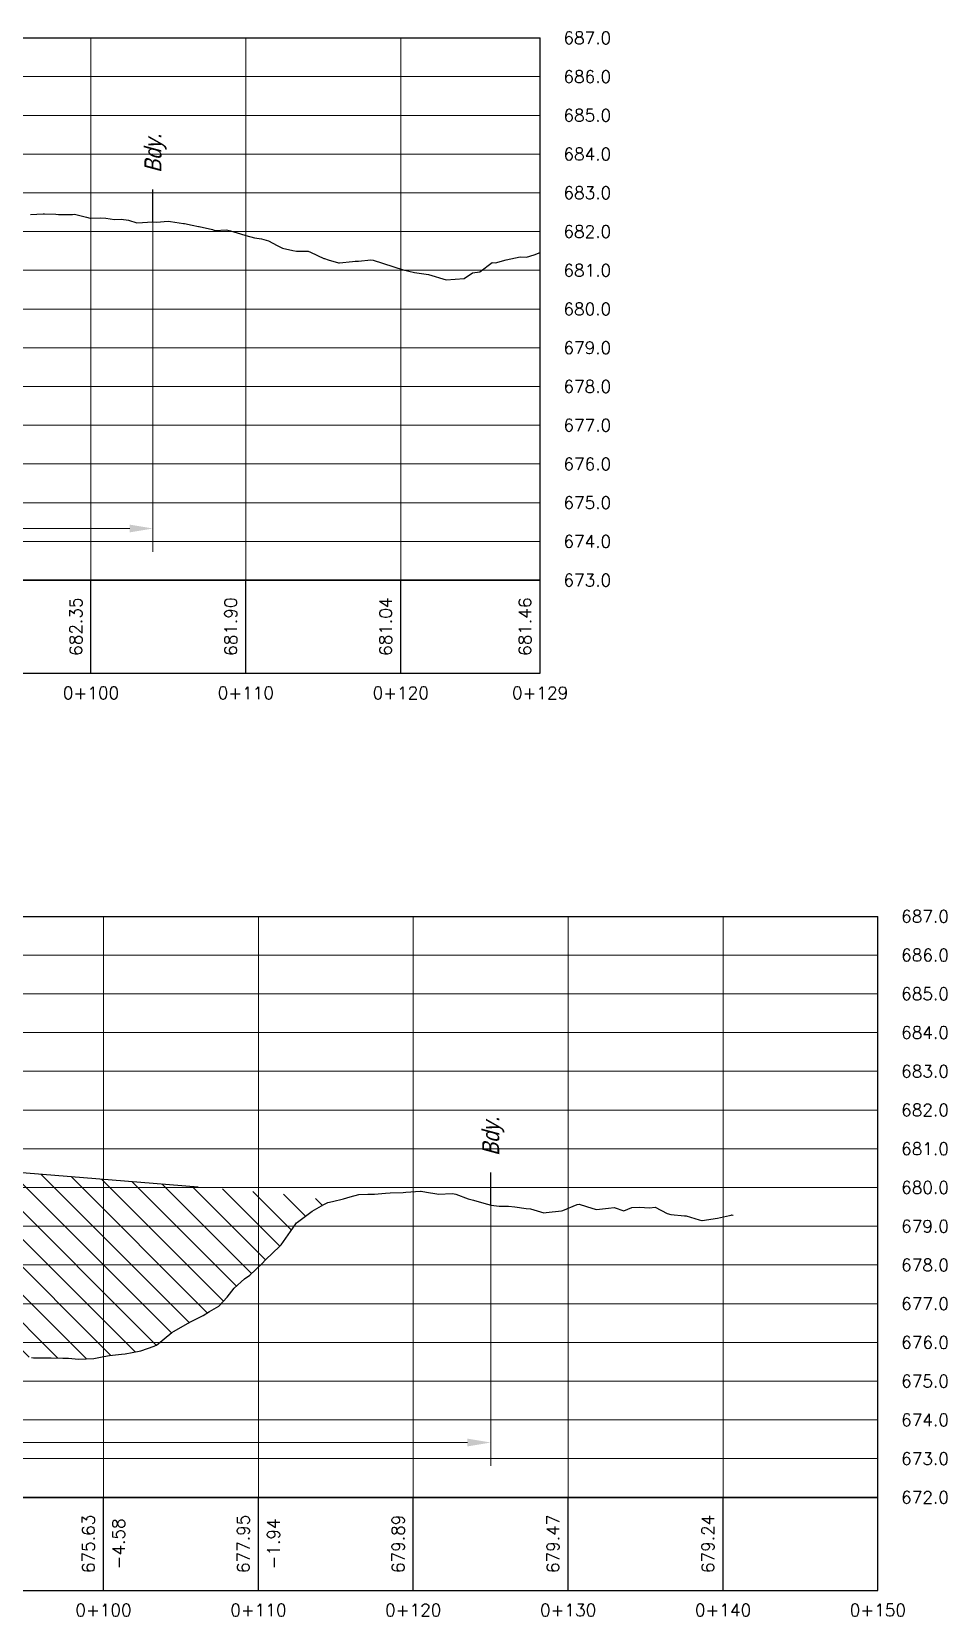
# Model space of a CAD drawing. Extents: x 562115 to 568244, y 6214387 to 6216356.
# Drawn here: x 564371.6 to 564430.7, y 6216190.5 to 6216292.8 of the extents above; entities that cross this region are included whole.
import ezdxf
from ezdxf.enums import TextEntityAlignment as Align

# ---------------------------------------------------------------- set-up
doc = ezdxf.new("R2010")
doc.units = 0
doc.header["$LTSCALE"] = 5
doc.linetypes.add('DASHED', pattern=[19.049999999999997, 12.7, -6.35])
doc.linetypes.add('foc-LSD', pattern=[8, 5, -3])
for name, color, linetype in [('C-ROAD-CORR-PATT', 150, 'Continuous'), ('C-ROAD-PROF', 1, 'DASHED'), ('C-ROAD-PROF-GRID-MAJR', 8, 'Continuous'), ('C-ROAD-PROF-TEXT', 250, 'Continuous'), ('C-ROAD-PROF-TICK', 7, 'Continuous'), ('C-ROAD-PROF-TTLB', 5, 'Continuous'), ('M-DESIGN', 250, 'Continuous'), ('M-DETAILS', 250, 'Continuous')]:
    doc.layers.add(name, color=color, linetype=linetype)
doc.styles.add('SIMPLEX', font='ARIALN.TTF')
doc.styles.get("Standard").update_dxf_attribs({"font": 'ARIALN.TTF'})
doc.dimstyles.new('M-PROFILE', dxfattribs={"dimscale": 5, "dimtxt": 0.45, "dimasz": 0.4, "dimexe": 0.2, "dimexo": 0, "dimgap": 0.35, "dimtad": 0, "dimdec": 1, "dimzin": 0, "dimdsep": 46, "dimtxsty": 'SIMPLEX', "dimcen": 0.1, "dimclrd": 256, "dimclre": 256, "dimclrt": 256, "dimaunit": 1, "dimadec": 4, "dimazin": 0, "dimtfac": 0.06, "dimtdec": 1, "dimtofl": 0, "dimtmove": 0, "dimatfit": 1, "dimldrblk": 'NONE', "dimfxl": 0.2, "dimtolj": 1, "dimtzin": 0, "dimlwd": 15, "dimlwe": 15, "dimarcsym": 0})

# ---------------------------------------------------------------- blocks, each defined once
blk = doc.blocks.new('M-FEATURE')
at = {"layer": 'M-DETAILS', "flags": 128}
blk.add_lwpolyline([(0, 0), (0, 4.188789087347686)], dxfattribs=at)
at = {"style": 'SIMPLEX', "oblique": 15}
blk.add_attdef('FEATURE', text='', height=2.2, rotation=90, dxfattribs=at).set_placement((0, 6.341345233842731), align=Align.MIDDLE_LEFT)
blk = doc.blocks.new('*D466')
at = {"layer": 'M-DETAILS', "linetype": 'Continuous', "lineweight": 15, "transparency": 16777216}
for p, q in [((564301.2631855534, 6216222.739505189), (564301.2631855534, 6216200.259397679)), ((564401.2175855545, 6216217.083240988), (564401.2175855545, 6216200.259397679)), ((564302.7631855534, 6216201.759397679), (564348.1465929209, 6216201.759397679)), ((564399.7175855545, 6216201.759397679), (564354.334178187, 6216201.759397679))]:
    blk.add_line(p, q, dxfattribs=at)
at = {"layer": 'M-DETAILS', "transparency": 16777216}
for points in [[(564302.7631855534, 6216202.009397679), (564302.7631855534, 6216201.509397679), (564301.2631855534, 6216201.759397679)], [(564399.7175855545, 6216202.009397679), (564399.7175855545, 6216201.509397679), (564401.2175855545, 6216201.759397679)]]:
    blk.add_solid(points, dxfattribs=at)
at = {"layer": 'M-DETAILS', "lineweight": 20, "transparency": 16777216, "insert": (564351.2403855539, 6216201.759397679), "char_height": 1, "attachment_point": 5, "style": 'SIMPLEX'}
blk.add_mtext('\\A1;100.0', dxfattribs=at)
blk = doc.blocks.new('_None')
blk = doc.blocks.new('*D467')
at = {"layer": 'M-DETAILS', "linetype": 'Continuous', "lineweight": 15, "transparency": 16777216}
for p, q in [((564379.4179869207, 6216280.500089264), (564379.4179869207, 6216259.226172105)), ((564300.45401092, 6216275.784256707), (564300.45401092, 6216259.226172105)), ((564301.95401092, 6216260.726172105), (564337.1256305712, 6216260.726172105)), ((564377.9179869207, 6216260.726172105), (564342.7463672695, 6216260.726172105))]:
    blk.add_line(p, q, dxfattribs=at)
at = {"layer": 'M-DETAILS', "transparency": 16777216}
for points in [[(564301.95401092, 6216260.976172105), (564301.95401092, 6216260.476172105), (564300.45401092, 6216260.726172105)], [(564377.9179869207, 6216260.976172105), (564377.9179869207, 6216260.476172105), (564379.4179869207, 6216260.726172105)]]:
    blk.add_solid(points, dxfattribs=at)
at = {"layer": 'M-DETAILS', "lineweight": 20, "transparency": 16777216, "insert": (564339.9359989204, 6216260.726172105), "char_height": 1, "attachment_point": 5, "style": 'SIMPLEX'}
blk.add_mtext('\\A1;79.0', dxfattribs=at)

msp = doc.modelspace()

# ---------------------------------------------------------------- hatches: boundary and pattern name
at = {"layer": 'C-ROAD-CORR-PATT', "linetype": 'Continuous', "lineweight": 15, "true_color": 0xffc6b3}
h = msp.add_hatch(dxfattribs=at)
h.set_pattern_fill('ANSI31', color=31, scale=0.3998194, angle=90, style=0)
h.set_pattern_definition([(135, (564320.1971700302, 6216224.382519756), (-0.8976201535430492, -0.897620153543049), [])])
h.paths.add_polyline_path([(564320.1971700302, 6216224.382519756), (564320.4259530724, 6216224.362020785), (564320.4381539631, 6216224.361025616), (564322.1744936387, 6216224.265289698), (564324.4070185579, 6216224.021540789), (564325.6910493682, 6216223.970936672), (564325.9826294745, 6216223.922454569), (564326.0165948318, 6216223.919302675), (564351.7930917386, 6216220.634001914), (564352.5760202876, 6216220.640940854), (564353.6126989934, 6216220.60412551), (564354.2059818767, 6216220.606389094), (564355.2448950617, 6216220.376972741), (564356.1074633718, 6216220.250962003), (564356.9714767803, 6216220.302395226), (564387.2399478533, 6216217.852260151), (564387.3987340117, 6216217.82895682), (564389.1352905065, 6216217.623881713), (564389.2356973852, 6216217.602029848), (564391.0513281237, 6216217.322213092), (564391.0148201899, 6216217.313566284), (564390.7027612523, 6216217.245647181), (564390.4547633977, 6216217.112229834), (564389.6966951975, 6216216.693264048), (564388.7428080876, 6216215.979094878), (564388.6906291429, 6216215.9403651), (564388.2866313979, 6216215.367280551), (564387.6845630883, 6216214.502504163), (564387.6068020364, 6216214.435479381), (564386.6784970335, 6216213.536758153), (564386.4707959859, 6216213.313162789), (564385.672430979, 6216212.560783397), (564385.3347899354, 6216212.32167303), (564384.6663649244, 6216211.718810556), (564384.1987838849, 6216211.133347902), (564383.6602988697, 6216210.548391815), (564383.0627778345, 6216210.214355455), (564382.6542328151, 6216209.944715851), (564381.9267717839, 6216209.598254333), (564381.6481667605, 6216209.442262096), (564380.7907657333, 6216208.936592959), (564380.6421007059, 6216208.856818838), (564379.654759683, 6216208.049950322), (564379.6360346513, 6216208.03289571), (564379.49105528, 6216207.983555808), (564378.6299685966, 6216207.677203618), (564378.5187536327, 6216207.658812545), (564377.623902542, 6216207.474792874), (564377.3827475823, 6216207.453972986), (564376.6178364875, 6216207.36616351), (564376.2467415316, 6216207.304941613), (564375.6117704328, 6216207.184670787), (564375.1107354801, 6216207.152812977), (564374.6057043781, 6216207.135414752), (564373.9747294296, 6216207.198045861), (564373.5996383235, 6216207.199623307), (564372.838723379, 6216207.227163079), (564372.5935722688, 6216207.23271154), (564371.7027173286, 6216207.230185182), (564371.5875062143, 6216207.244568644), (564370.6954791639, 6216207.353228606), (564370.5814401597, 6216207.368868069), (564370.5667112783, 6216207.369010148), (564369.575374105, 6216207.451110106), (564369.4307052279, 6216207.454779087), (564368.5693080504, 6216207.481598136), (564368.2946991774, 6216207.531070725), (564367.5632419958, 6216207.698888652), (564367.1586931269, 6216207.724303169), (564366.5571759412, 6216207.77380167), (564366.0226870764, 6216207.829209425), (564365.5511098866, 6216207.839790796), (564364.8866810258, 6216207.925006876), (564364.5450438319, 6216207.97951064), (564363.7506749744, 6216208.148390883), (564363.5389777774, 6216208.195784489), (564363.3707388823, 6216208.217941902), (564362.5329117227, 6216208.329134738), (564361.8999030457, 6216208.416119819), (564361.526845668, 6216208.46606394), (564361.4786628735, 6216208.468146469), (564360.5207796134, 6216208.602914353), (564360.342656822, 6216208.658272769), (564359.5147135587, 6216208.804984543), (564359.2066507713, 6216208.856023991), (564358.508647504, 6216208.949177112), (564358.0706447209, 6216209.016197184), (564357.5025814495, 6216209.140565572), (564356.9346386704, 6216209.264132682), (564356.4965153948, 6216209.31992664), (564355.7986326199, 6216209.532796312), (564355.4904493403, 6216209.654521191), (564354.6626265695, 6216209.744551859), (564354.4843832856, 6216209.770852869), (564353.5266205189, 6216209.87645901), (564353.4783172309, 6216209.882770835), (564353.1043269277, 6216209.947855676), (564352.4722511765, 6216210.05980561), (564352.3906144687, 6216210.081987345), (564351.4661851218, 6216210.331677239), (564351.2546084182, 6216210.37195306), (564350.4601190671, 6216210.548045836), (564350.1186023677, 6216210.597646569), (564349.4540530125, 6216210.721376094), (564348.9825963173, 6216210.785211242), (564348.447986958, 6216210.867574127), (564347.8465902667, 6216211.105827067), (564347.4419209033, 6216211.254462266), (564346.7105842151, 6216211.445029874), (564346.4358548486, 6216211.50407645), (564345.5745781646, 6216211.796515224), (564345.429788794, 6216211.837804252), (564344.4385721142, 6216212.120465697), (564344.4237227394, 6216212.124666344), (564344.3087508096, 6216212.189609229), (564343.4176566848, 6216212.681980533), (564343.3025660638, 6216212.713225524), (564342.4115906301, 6216212.937883513), (564342.1665600133, 6216213.0052767), (564341.4055245756, 6216213.153899339), (564341.0305539628, 6216213.265441107), (564340.3994585209, 6216213.414026458), (564339.8945479124, 6216213.73497933), (564339.3933924662, 6216214.104345067), (564338.758541862, 6216214.334720287), (564338.3873264117, 6216214.446202343), (564337.6225358114, 6216214.71750454), (564337.3812603571, 6216214.815015484), (564337.1895151833, 6216214.89724703), (564336.3751943024, 6216215.268624425), (564335.5131746852, 6216215.879993548), (564335.3691282478, 6216215.979774999), (564335.3505237107, 6216215.989224312), (564334.3630621933, 6216216.475646064), (564334.2145176602, 6216216.581381681), (564333.3569961386, 6216217.029211354), (564333.0785116098, 6216217.113683431), (564332.350930084, 6216217.403441912), (564331.9425055592, 6216217.760453667), (564331.3448640293, 6216218.258150126), (564330.8064995077, 6216218.517868662), (564330.3387979747, 6216218.725790204), (564329.6704934571, 6216219.02086558), (564329.3327319201, 6216219.183102299), (564328.5344874065, 6216219.556599325), (564328.3266658654, 6216219.639273818), (564327.3984813561, 6216220.518882549), (564327.3205998109, 6216220.588212932), (564326.7175985671, 6216220.8327539), (564326.3145337562, 6216220.990802969), (564326.2624753058, 6216221.018508272), (564325.3084677015, 6216221.402754338), (564325.1264692554, 6216221.569673697), (564324.302401647, 6216222.287405334), (564323.9904632049, 6216222.508208198), (564323.2963355924, 6216223.174463266), (564322.8544571544, 6216223.414446784), (564322.2902695377, 6216223.644730251), (564321.7184511039, 6216223.849088123), (564321.2842034831, 6216223.989938398), (564320.5824450535, 6216224.203726873), (564320.2781374286, 6216224.337044114)])

# ---------------------------------------------------------------- linework, layer by layer
at = {"layer": 'C-ROAD-PROF', "color": 250, "linetype": 'foc-LSD', "lineweight": -3, "ltscale": 2.5, "flags": 128}
msp.add_lwpolyline([(564320.1808774614, 6216224.383979572), (564320.4259530724, 6216224.362020786), (564320.4381539631, 6216224.361025617), (564322.1744936387, 6216224.2652897), (564324.4070185579, 6216224.021540791), (564325.6910493682, 6216223.970936673), (564325.9826294745, 6216223.922454571), (564326.0165948318, 6216223.919302677), (564351.7930917386, 6216220.634001916), (564352.5760202876, 6216220.640940856), (564353.6126989934, 6216220.604125512), (564354.2059818767, 6216220.606389096), (564355.2448950617, 6216220.376972743), (564356.1074633718, 6216220.250962005), (564356.9714767803, 6216220.302395227), (564387.2399478533, 6216217.852260153), (564387.3987340117, 6216217.828956822), (564389.1352905065, 6216217.623881715), (564389.2356973852, 6216217.60202985), (564391.0524578247, 6216217.322038989)], dxfattribs=at)
at = {"layer": 'C-ROAD-PROF-GRID-MAJR', "color": 254, "linetype": 'Continuous', "lineweight": 15, "true_color": 0xcccccc}
for p, q in [((564275.46529842, 6216292.375765335), (564404.4066994207, 6216292.375765335)), ((564375.42014842, 6216257.391567835), (564375.42014842, 6216292.375765335)), ((564385.41563342, 6216257.391567835), (564385.41563342, 6216292.375765335)), ((564395.4111184201, 6216257.391567835), (564395.4111184201, 6216292.375765335)), ((564404.4066994207, 6216257.391567835), (564404.4066994207, 6216292.375765335)), ((564275.46529842, 6216289.876894085), (564404.4066994207, 6216289.876894085)), ((564275.46529842, 6216287.378022835), (564404.4066994207, 6216287.378022835)), ((564275.46529842, 6216284.879151585), (564404.4066994207, 6216284.879151585)), ((564275.46529842, 6216282.380280335), (564404.4066994207, 6216282.380280335)), ((564275.46529842, 6216279.881409084), (564404.4066994207, 6216279.881409084)), ((564275.46529842, 6216277.382537834), (564404.4066994207, 6216277.382537834)), ((564275.46529842, 6216274.883666584), (564404.4066994207, 6216274.883666584)), ((564275.46529842, 6216272.384795334), (564404.4066994207, 6216272.384795334)), ((564275.46529842, 6216269.885924084), (564404.4066994207, 6216269.885924084)), ((564275.46529842, 6216267.387052835), (564404.4066994207, 6216267.387052835)), ((564275.46529842, 6216264.888181585), (564404.4066994207, 6216264.888181585)), ((564275.46529842, 6216262.389310335), (564404.4066994207, 6216262.389310335)), ((564275.46529842, 6216259.890439085), (564404.4066994207, 6216259.890439085)), ((564275.46529842, 6216257.391567835), (564404.4066994207, 6216257.391567835)), ((564276.2744730534, 6216235.702813397), (564426.2062980544, 6216235.702813397)), ((564376.2293230534, 6216198.219744647), (564376.2293230534, 6216235.702813397)), ((564386.2248080533, 6216198.219744647), (564386.2248080533, 6216235.702813397)), ((564396.2202930533, 6216198.219744647), (564396.2202930533, 6216235.702813397)), ((564406.2157780534, 6216198.219744647), (564406.2157780534, 6216235.702813397)), ((564416.2112630534, 6216198.219744647), (564416.2112630534, 6216235.702813397)), ((564426.2062980544, 6216198.219744647), (564426.2062980544, 6216235.702813397)), ((564276.2744730534, 6216233.203942147), (564426.2062980544, 6216233.203942147)), ((564276.2744730534, 6216230.705070897), (564426.2062980544, 6216230.705070897)), ((564276.2744730534, 6216228.206199647), (564426.2062980544, 6216228.206199647)), ((564276.2744730534, 6216225.707328397), (564426.2062980544, 6216225.707328397)), ((564276.2744730534, 6216223.208457147), (564426.2062980544, 6216223.208457147)), ((564276.2744730534, 6216220.709585897), (564426.2062980544, 6216220.709585897)), ((564276.2744730534, 6216218.210714647), (564426.2062980544, 6216218.210714647)), ((564276.2744730534, 6216215.711843397), (564426.2062980544, 6216215.711843397)), ((564276.2744730534, 6216213.212972147), (564426.2062980544, 6216213.212972147)), ((564276.2744730534, 6216210.714100897), (564426.2062980544, 6216210.714100897)), ((564276.2744730534, 6216208.215229647), (564426.2062980544, 6216208.215229647)), ((564276.2744730534, 6216205.716358397), (564426.2062980544, 6216205.716358397)), ((564276.2744730534, 6216203.217487147), (564426.2062980544, 6216203.217487147)), ((564276.2744730534, 6216200.718615897), (564426.2062980544, 6216200.718615897)), ((564276.2744730534, 6216198.219744647), (564426.2062980544, 6216198.219744647))]:
    msp.add_line(p, q, dxfattribs=at)
at = {"layer": 'C-ROAD-PROF-TICK', "color": 250, "linetype": 'Continuous', "lineweight": -3}
for p, q in [((564375.42014842, 6216251.394276834), (564375.42014842, 6216257.391567835)), ((564385.41563342, 6216251.394276834), (564385.41563342, 6216257.391567835)), ((564395.4111184201, 6216251.394276834), (564395.4111184201, 6216257.391567835)), ((564404.4066994207, 6216251.394276834), (564404.4066994207, 6216257.391567835)), ((564376.2293230534, 6216192.222453647), (564376.2293230534, 6216198.219744647)), ((564386.2248080533, 6216192.222453647), (564386.2248080533, 6216198.219744647)), ((564396.2202930533, 6216192.222453647), (564396.2202930533, 6216198.219744647)), ((564406.2157780534, 6216192.222453647), (564406.2157780534, 6216198.219744647)), ((564416.2112630534, 6216192.222453647), (564416.2112630534, 6216198.219744647)), ((564426.2062980544, 6216192.222453647), (564426.2062980544, 6216198.219744647))]:
    msp.add_line(p, q, dxfattribs=at)
at = {"layer": 'C-ROAD-PROF-TTLB', "color": 250, "linetype": 'Continuous', "lineweight": -3}
for p, q in [((564275.46529842, 6216292.375765335), (564404.4066994207, 6216292.375765335)), ((564404.4066994207, 6216257.391567835), (564404.4066994207, 6216292.375765335)), ((564275.46529842, 6216257.391567835), (564404.4066994207, 6216257.391567835)), ((564276.2744730534, 6216235.702813397), (564426.2062980544, 6216235.702813397)), ((564426.2062980544, 6216198.219744647), (564426.2062980544, 6216235.702813397)), ((564276.2744730534, 6216198.219744647), (564426.2062980544, 6216198.219744647))]:
    msp.add_line(p, q, dxfattribs=at)
for points in [[(564275.46529842, 6216251.394276834), (564404.4066994207, 6216251.394276834), (564404.4066994207, 6216257.391567835), (564275.46529842, 6216257.391567835)], [(564276.2744730534, 6216192.222453647), (564426.2062980544, 6216192.222453647), (564426.2062980544, 6216198.219744647), (564276.2744730534, 6216198.219744647)]]:
    msp.add_3dface(points, dxfattribs=at)
at = {"layer": 'M-DESIGN', "color": 250, "linetype": 'Continuous', "lineweight": -3, "ltscale": 1.5, "flags": 128}
for points in [[(564371.5227243964, 6216280.976503691), (564372.3433162243, 6216281.035715408), (564372.425525214, 6216281.031540032), (564373.1442408707, 6216281.004385944), (564373.3283260308, 6216280.989160181), (564373.349382279, 6216280.988197645), (564374.2311268484, 6216280.984516902), (564374.3554483337, 6216281.004874767), (564375.1339276651, 6216280.804500949), (564375.3615143881, 6216280.755918701), (564376.0367284827, 6216280.770136879), (564376.3675804428, 6216280.752510334), (564376.9395292995, 6216280.658916292), (564377.3736464975, 6216280.673757861), (564377.8423301171, 6216280.61354223), (564378.3797125522, 6216280.452988729), (564378.7451309338, 6216280.47449485), (564379.3857786068, 6216280.502025452), (564379.6479317514, 6216280.486266244), (564380.3918446613, 6216280.549376728), (564380.5507325681, 6216280.530001028), (564381.397910716, 6216280.411377218), (564381.4535333859, 6216280.399946025), (564381.9398169859, 6216280.296640063), (564382.3563342026, 6216280.210170353), (564382.4039767707, 6216280.202734534), (564383.2591350202, 6216280.009111965), (564383.4100428253, 6216279.955466163), (564384.1619358369, 6216279.990811993), (564384.4161088798, 6216279.926069703), (564385.0647366537, 6216279.729780161), (564385.4221749345, 6216279.620101554), (564385.9675374712, 6216279.4774794), (564386.4282409891, 6216279.411245431), (564386.8703382879, 6216279.285088173), (564387.4343070438, 6216278.980095091), (564387.7731391055, 6216278.816426172), (564388.4403730985, 6216278.650134265), (564388.6759399223, 6216278.613351979), (564389.446439153, 6216278.61761411), (564389.57874074, 6216278.551636907), (564390.4525052076, 6216278.139076465), (564390.4815415567, 6216278.134306779), (564390.7353931011, 6216278.061815715), (564391.3843423743, 6216277.869150409), (564391.4585712623, 6216277.857132367), (564392.2871431911, 6216277.941545416), (564392.464637317, 6216277.975580577), (564392.6879804918, 6216277.979571549), (564393.4707033716, 6216278.053247945), (564393.6366297214, 6216278.039989141), (564395.5710316824, 6216277.421864875), (564396.3095000578, 6216277.231896101), (564397.1925421255, 6216277.116747136), (564398.3463462341, 6216276.773873021), (564399.5070996993, 6216276.85153966), (564400.0391992106, 6216277.227243856), (564400.5131657539, 6216277.287088197), (564401.3151513628, 6216277.883303466), (564401.5192318086, 6216277.866979332), (564402.2179521795, 6216278.065099119), (564402.5252978633, 6216278.131321006), (564403.1207529972, 6216278.241746483), (564403.5313639179, 6216278.231043722), (564404.0235538139, 6216278.372370575), (564404.4066994207, 6216278.539736065)], [(564371.5875062143, 6216207.244568645), (564371.7027173286, 6216207.230185183), (564372.5935722688, 6216207.232711541), (564372.838723379, 6216207.227163081), (564373.5996383235, 6216207.199623308), (564373.9747294296, 6216207.198045862), (564374.6057043781, 6216207.135414753), (564375.1107354801, 6216207.152812979), (564375.6117704328, 6216207.184670789), (564376.2467415316, 6216207.304941615), (564376.6178364875, 6216207.366163512), (564377.3827475823, 6216207.453972987), (564377.623902542, 6216207.474792875), (564378.5187536327, 6216207.658812546), (564378.6299685966, 6216207.67720362), (564379.49105528, 6216207.98355581), (564379.6360346513, 6216208.032895712), (564379.654759683, 6216208.049950323), (564380.6421007059, 6216208.856818839), (564380.7907657333, 6216208.936592961), (564381.6481667605, 6216209.442262097), (564381.9267717839, 6216209.598254335), (564382.6542328151, 6216209.944715853), (564383.0627778345, 6216210.214355457), (564383.6602988697, 6216210.548391817), (564384.1987838849, 6216211.133347904), (564384.6663649244, 6216211.718810557), (564385.3347899354, 6216212.321673032), (564385.672430979, 6216212.560783399), (564386.4707959859, 6216213.313162791), (564386.6784970335, 6216213.536758155), (564387.6068020364, 6216214.435479383), (564387.6845630883, 6216214.502504165), (564388.2866313979, 6216215.367280553), (564388.6906291429, 6216215.940365101), (564388.7428080876, 6216215.97909488), (564389.6966951975, 6216216.693264049), (564390.4547633977, 6216217.112229836), (564390.7027612523, 6216217.245647183), (564391.0148201899, 6216217.313566285), (564391.708827307, 6216217.477940033), (564392.1508262415, 6216217.610501125), (564392.7148933616, 6216217.769145397), (564393.2868322921, 6216217.782430706), (564393.7209594162, 6216217.780799469), (564394.4228383426, 6216217.846260978), (564394.7270254708, 6216217.876550797), (564395.558844393, 6216217.889519029), (564395.7330915255, 6216217.905219382), (564396.6948504436, 6216217.970007337), (564396.73915758, 6216217.972171132), (564397.082207508, 6216217.911279223), (564397.7452236346, 6216217.794432082), (564397.8308564937, 6216217.777159554), (564398.7512896893, 6216217.827535032), (564398.9668625442, 6216217.789756733), (564399.7573557438, 6216217.490649994), (564400.1028685947, 6216217.399461425), (564400.7634217985, 6216217.192224457), (564401.2388746452, 6216217.079963595), (564401.7694878533, 6216216.998277248), (564402.3748806969, 6216217.004106376), (564402.775553908, 6216216.971492014), (564403.5108867486, 6216216.864259421), (564403.7816199625, 6216216.827577586), (564404.6468927991, 6216216.582052173), (564404.7876860171, 6216216.590832701), (564405.7828988495, 6216216.696501343), (564405.7937520718, 6216216.696136819), (564405.8777836183, 6216216.734474613), (564406.7998181264, 6216217.122374938), (564406.9189048997, 6216217.146604156), (564407.8058841809, 6216216.847155417), (564408.0549109502, 6216216.791396935), (564408.8119502356, 6216216.872737443), (564409.1909170008, 6216216.915006919), (564409.8180162903, 6216216.703240655), (564410.3269230513, 6216216.914976603), (564410.8240823448, 6216216.948480098), (564411.4629291018, 6216216.904949085), (564411.8301483996, 6216216.944167901), (564412.5989351535, 6216216.524769569), (564412.8362144543, 6216216.465952635), (564413.7349412052, 6216216.375198497), (564413.842280509, 6216216.390458088), (564414.6733597252, 6216216.133908604), (564414.8483465635, 6216216.087006691), (564414.8709472552, 6216216.087397208), (564415.8544126182, 6216216.22982755), (564416.635987093, 6216216.407001605), (564416.7421606478, 6216216.434155099), (564416.7582733558, 6216216.437588951), (564416.8398280431, 6216216.423509815), (564416.860478673, 6216216.427607734)]]:
    msp.add_lwpolyline(points, dxfattribs=at)

# ---------------------------------------------------------------- block references
at = {"layer": 'M-DETAILS', "xscale": 0.49977425, "yscale": 0.49977425, "zscale": 0.49977425}
for p in [(564379.4179869207, 6216280.500089264), (564401.2175855545, 6216217.083240988)]:
    msp.add_blockref('M-FEATURE', p, dxfattribs=at).add_auto_attribs({'FEATURE': 'Bdy.'})

# ---------------------------------------------------------------- texts
at = {"layer": 'C-ROAD-PROF-TEXT', "color": 250, "linetype": 'Continuous', "lineweight": -3, "char_height": 0.7996388000000001}
for s, insert, attachment_point in [('{\\Fsimplex.shx|c0;\\C18;\\c0;687.0}', (564405.9065219449, 6216292.375765335), 4), ('{\\Fsimplex.shx|c0;\\C18;\\c0;686.0}', (564405.9065219449, 6216289.876894085), 4), ('{\\Fsimplex.shx|c0;\\C18;\\c0;685.0}', (564405.9065219449, 6216287.378022835), 4), ('{\\Fsimplex.shx|c0;\\C18;\\c0;684.0}', (564405.9065219449, 6216284.879151585), 4), ('{\\Fsimplex.shx|c0;\\C18;\\c0;683.0}', (564405.9065219449, 6216282.380280335), 4), ('{\\Fsimplex.shx|c0;\\C18;\\c0;682.0}', (564405.9065219449, 6216279.881409084), 4), ('{\\Fsimplex.shx|c0;\\C18;\\c0;681.0}', (564405.9065219449, 6216277.382537834), 4), ('{\\Fsimplex.shx|c0;\\C18;\\c0;680.0}', (564405.9065219449, 6216274.883666584), 4), ('{\\Fsimplex.shx|c0;\\C18;\\c0;679.0}', (564405.9065219449, 6216272.384795334), 4), ('{\\Fsimplex.shx|c0;\\C18;\\c0;678.0}', (564405.9065219449, 6216269.885924084), 4), ('{\\Fsimplex.shx|c0;\\C18;\\c0;677.0}', (564405.9065219449, 6216267.387052835), 4), ('{\\Fsimplex.shx|c0;\\C18;\\c0;676.0}', (564405.9065219449, 6216264.888181585), 4), ('{\\Fsimplex.shx|c0;\\C18;\\c0;675.0}', (564405.9065219449, 6216262.389310335), 4), ('{\\Fsimplex.shx|c0;\\C18;\\c0;674.0}', (564405.9065219449, 6216259.890439085), 4), ('{\\Fsimplex.shx|c0;\\C18;\\c0;673.0}', (564405.9065219449, 6216257.391567835), 4), ('{\\Fsimplex.shx|c0;0+100}', (564375.42014842, 6216250.519671938), 2), ('{\\Fsimplex.shx|c0;0+110}', (564385.41563342, 6216250.519671938), 2), ('{\\Fsimplex.shx|c0;0+120}', (564395.4111184201, 6216250.519671938), 2), ('{\\Fsimplex.shx|c0;0+129}', (564404.4066994207, 6216250.519671938), 2), ('{\\Fsimplex.shx|c0;\\C18;\\c0;687.0}', (564427.7061205787, 6216235.702813397), 4), ('{\\Fsimplex.shx|c0;\\C18;\\c0;686.0}', (564427.7061205787, 6216233.203942147), 4), ('{\\Fsimplex.shx|c0;\\C18;\\c0;685.0}', (564427.7061205787, 6216230.705070897), 4), ('{\\Fsimplex.shx|c0;\\C18;\\c0;684.0}', (564427.7061205787, 6216228.206199647), 4), ('{\\Fsimplex.shx|c0;\\C18;\\c0;683.0}', (564427.7061205787, 6216225.707328397), 4), ('{\\Fsimplex.shx|c0;\\C18;\\c0;682.0}', (564427.7061205787, 6216223.208457147), 4), ('{\\Fsimplex.shx|c0;\\C18;\\c0;681.0}', (564427.7061205787, 6216220.709585897), 4), ('{\\Fsimplex.shx|c0;\\C18;\\c0;680.0}', (564427.7061205787, 6216218.210714647), 4), ('{\\Fsimplex.shx|c0;\\C18;\\c0;679.0}', (564427.7061205787, 6216215.711843397), 4), ('{\\Fsimplex.shx|c0;\\C18;\\c0;678.0}', (564427.7061205787, 6216213.212972147), 4), ('{\\Fsimplex.shx|c0;\\C18;\\c0;677.0}', (564427.7061205787, 6216210.714100897), 4), ('{\\Fsimplex.shx|c0;\\C18;\\c0;676.0}', (564427.7061205787, 6216208.215229647), 4), ('{\\Fsimplex.shx|c0;\\C18;\\c0;675.0}', (564427.7061205787, 6216205.716358397), 4), ('{\\Fsimplex.shx|c0;\\C18;\\c0;674.0}', (564427.7061205787, 6216203.217487147), 4), ('{\\Fsimplex.shx|c0;\\C18;\\c0;673.0}', (564427.7061205787, 6216200.718615897), 4), ('{\\Fsimplex.shx|c0;\\C18;\\c0;672.0}', (564427.7061205787, 6216198.219744647), 4), ('{\\Fsimplex.shx|c0;0+100}', (564376.2293230534, 6216191.347848751), 2), ('{\\Fsimplex.shx|c0;0+110}', (564386.2248080533, 6216191.347848751), 2), ('{\\Fsimplex.shx|c0;0+120}', (564396.2202930533, 6216191.347848751), 2), ('{\\Fsimplex.shx|c0;0+130}', (564406.2157780534, 6216191.347848751), 2), ('{\\Fsimplex.shx|c0;0+140}', (564416.2112630534, 6216191.347848751), 2), ('{\\Fsimplex.shx|c0;0+150}', (564426.2062980544, 6216191.347848751), 2)]:
    msp.add_mtext(s, dxfattribs=dict(at, insert=insert, attachment_point=attachment_point))
at = {"layer": 'C-ROAD-PROF-TEXT', "color": 250, "linetype": 'Continuous', "lineweight": -3, "char_height": 0.7996388000000001, "rotation": 90}
for s, insert, attachment_point in [('{\\Fsimplex.shx|c0;682.35}', (564374.8454080326, 6216254.392922375), 8), ('{\\Fsimplex.shx|c0;681.90}', (564384.8408930326, 6216254.392922375), 8), ('{\\Fsimplex.shx|c0;681.04}', (564394.8363780326, 6216254.392922375), 8), ('{\\Fsimplex.shx|c0;681.46}', (564403.8319590332, 6216254.392922375), 8), ('{\\Fsimplex.shx|c0;675.63}', (564375.6545826659, 6216195.221099188), 8), ('{\\Fsimplex.shx|c0;-4.58}', (564376.8040634408, 6216195.221099188), 2), ('{\\Fsimplex.shx|c0;677.95}', (564385.6500676658, 6216195.221099188), 8), ('{\\Fsimplex.shx|c0;-1.94}', (564386.7995484408, 6216195.221099188), 2), ('{\\Fsimplex.shx|c0;679.89}', (564395.6455526659, 6216195.221099188), 8), ('{\\Fsimplex.shx|c0;679.47}', (564405.6410376659, 6216195.221099188), 8), ('{\\Fsimplex.shx|c0;679.24}', (564415.6365226659, 6216195.221099188), 8)]:
    msp.add_mtext(s, dxfattribs=dict(at, insert=insert, attachment_point=attachment_point))

# ---------------------------------------------------------------- dimensions: what is measured, and where the dimension line sits
at = {"layer": 'M-DETAILS', "lineweight": 20}
for base, p1, p2, picture, middle in [((564379.4179869207, 6216260.726172105), (564300.45401092, 6216275.784256707), (564379.4179869207, 6216280.500089264), '*D467', (564339.9359989204, 6216260.726172105)), ((564401.2175855545, 6216201.759397679), (564301.2631855534, 6216222.739505189), (564401.2175855545, 6216217.083240988), '*D466', (564351.2403855539, 6216201.759397679))]:
    dim = msp.add_linear_dim(base=base, p1=p1, p2=p2, dimstyle='M-PROFILE', override={"dimtxt": 0.2, "dimasz": 0.3, "dimexe": 0.3}, dxfattribs=at)
    dim.commit()
    dim.dimension.update_dxf_attribs({"geometry": picture, "text_midpoint": middle})

doc.saveas('drawing.dxf')
